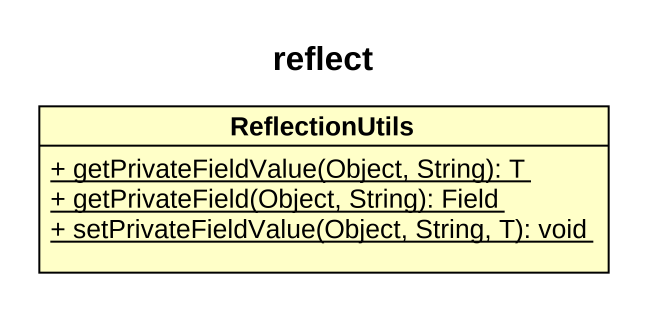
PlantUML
@startuml
title reflect
hide circle
hide empty members
skinparam classAttributeIconSize 0
class ReflectionUtils #FFFFC8 {
  {static} + getPrivateFieldValue(Object, String): T
  {static} + getPrivateField(Object, String): Field
  {static} + setPrivateFieldValue(Object, String, T): void
}
@enduml
